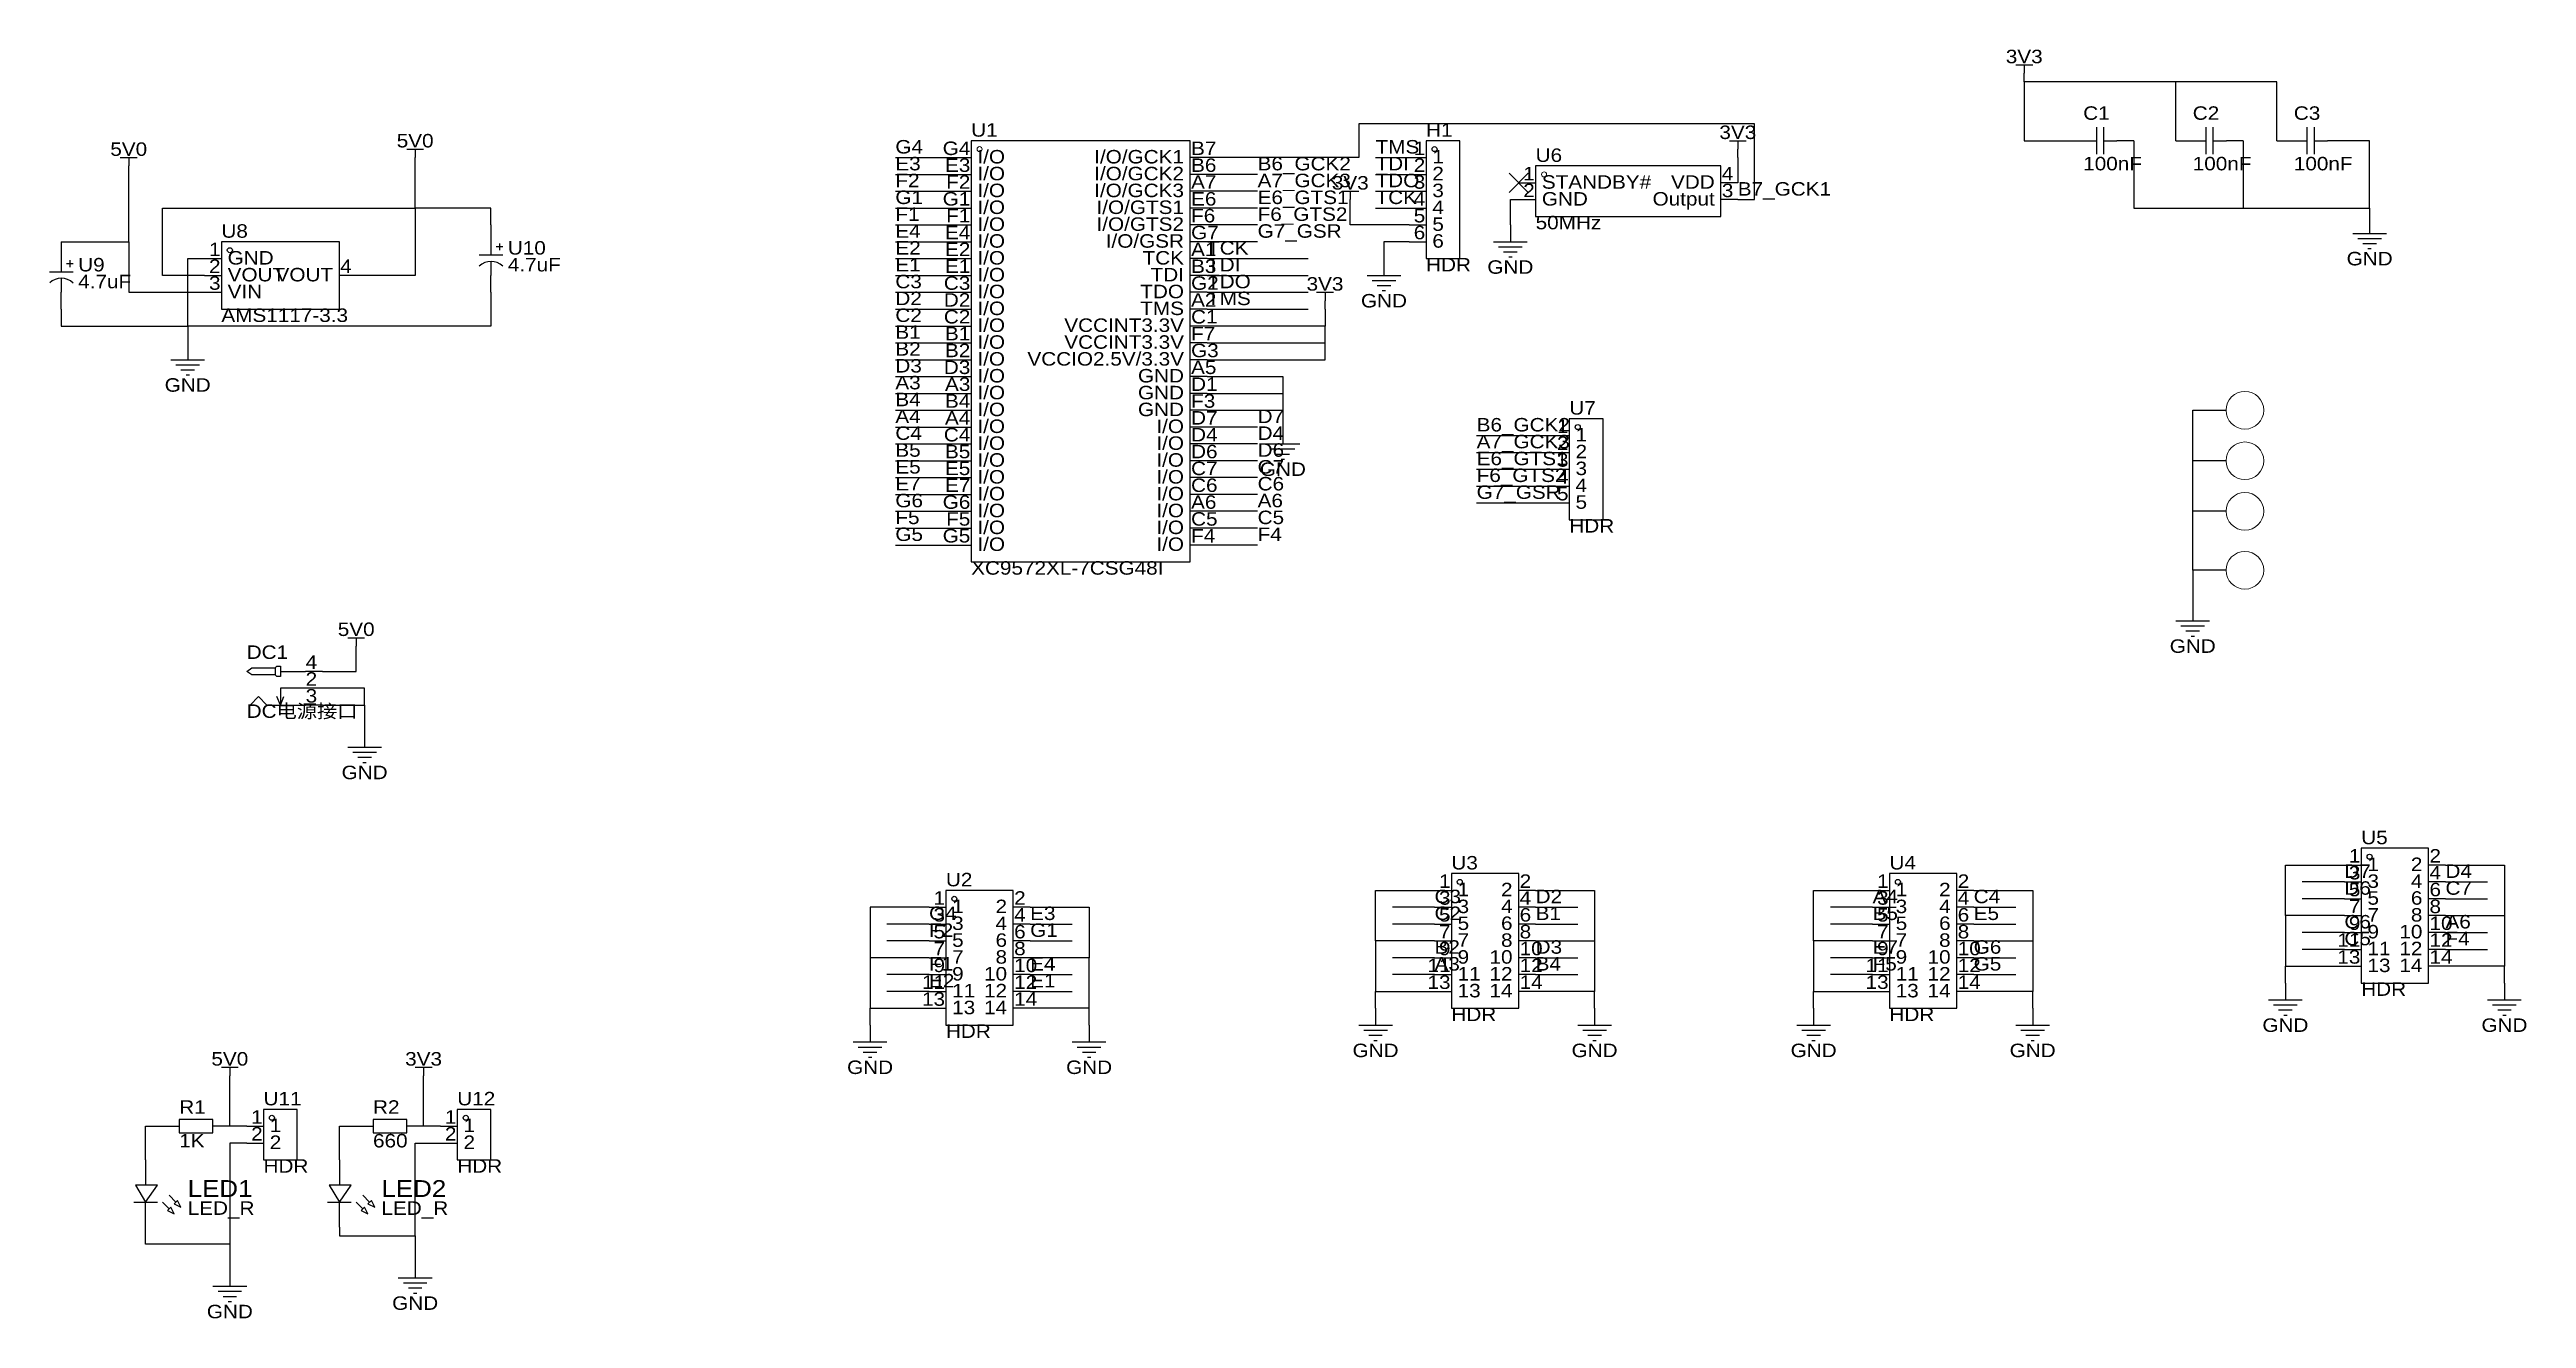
# Model space of a CAD drawing. Header units: millimetres. Extents: x 41 to 415, y 31 to 222.
import ezdxf
from ezdxf.enums import TextEntityAlignment as Align

# ---------------------------------------------------------------- set-up
doc = ezdxf.new("R2010")
doc.units = ezdxf.units.MM
doc.header["$MEASUREMENT"] = 0
doc.styles.get("Standard").update_dxf_attribs({"font": 'arial.ttf'})

msp = doc.modelspace()

# ---------------------------------------------------------------- linework, layer by layer
at = {"color": 1, "true_color": 0xa00000}
for points in [[(337.82, 219.71), (340.36, 219.71)], [(339.09, 219.71), (339.09, 218.44)], [(350.01, 206.25), (350.01, 210.31)], [(351.03, 210.31), (351.03, 206.25)], [(366.52, 206.25), (366.52, 210.31)], [(367.54, 210.31), (367.54, 206.25)], [(381.76, 206.25), (381.76, 210.31)], [(382.78, 210.31), (382.78, 206.25)], [(52.07, 205.74), (54.61, 205.74)], [(53.34, 205.74), (53.34, 204.47)], [(95.25, 207.01), (97.79, 207.01)], [(96.52, 207.01), (96.52, 205.74)], [(294.64, 208.28), (297.18, 208.28)], [(295.91, 208.28), (295.91, 207.01)], [(347.98, 208.28), (350.01, 208.28)], [(351.03, 208.28), (353.06, 208.28)], [(364.49, 208.28), (366.52, 208.28)], [(367.54, 208.28), (369.57, 208.28)], [(379.73, 208.28), (381.76, 208.28)], [(382.78, 208.28), (384.81, 208.28)], [(236.22, 200.66), (238.76, 200.66)], [(237.49, 200.66), (237.49, 199.39)], [(388.62, 194.31), (393.7, 194.31)], [(43.18, 190.5), (43.18, 188.47)], [(109.73, 191.01), (106.17, 191.01)], [(107.95, 193.04), (107.95, 191.01)], [(109.73, 192.28), (108.71, 192.28)], [(109.22, 192.79), (109.22, 191.77)], [(259.08, 193.04), (264.16, 193.04)], [(259.84, 192.28), (263.4, 192.28)], [(260.6, 191.52), (262.64, 191.52)], [(261.37, 190.75), (261.87, 190.75)], [(389.38, 193.55), (392.94, 193.55)], [(390.14, 192.79), (392.18, 192.79)], [(390.91, 192.02), (391.41, 192.02)], [(44.96, 188.47), (41.4, 188.47)], [(43.18, 187.45), (43.18, 185.42)], [(44.96, 189.74), (43.94, 189.74)], [(44.45, 190.25), (44.45, 189.23)], [(107.95, 189.99), (107.95, 187.96)], [(240.03, 187.96), (245.11, 187.96)], [(240.79, 187.2), (244.35, 187.2)], [(232.41, 185.42), (234.95, 185.42)], [(233.68, 185.42), (233.68, 184.15)], [(241.55, 186.44), (243.59, 186.44)], [(242.32, 185.67), (242.82, 185.67)], [(59.69, 175.26), (64.77, 175.26)], [(60.45, 174.5), (64.01, 174.5)], [(61.21, 173.74), (63.25, 173.74)], [(61.98, 172.97), (62.48, 172.97)], [(224.79, 162.56), (229.87, 162.56)], [(225.55, 161.8), (229.11, 161.8)], [(226.31, 161.04), (228.35, 161.04)], [(227.08, 160.27), (227.58, 160.27)], [(361.95, 135.89), (367.03, 135.89)], [(362.71, 135.13), (366.27, 135.13)], [(86.36, 133.35), (88.9, 133.35)], [(87.63, 133.35), (87.63, 132.08)], [(363.47, 134.37), (365.51, 134.37)], [(364.24, 133.6), (364.74, 133.6)], [(75.44, 128.78), (75.69, 129.03), (76.2, 129.03), (76.2, 127.51), (75.69, 127.51), (75.44, 127.76)], [(76.2, 128.27), (80.01, 128.27)], [(74.17, 123.19), (72.9, 124.46), (71.63, 123.19)], [(80.01, 125.73), (76.2, 125.73), (76.2, 123.19), (75.69, 124.46)], [(76.2, 123.19), (76.71, 124.46)], [(74.17, 123.19), (80.01, 123.19)], [(86.36, 116.84), (91.44, 116.84)], [(87.12, 116.08), (90.68, 116.08)], [(87.88, 115.32), (89.92, 115.32)], [(88.65, 114.55), (89.15, 114.55)], [(375.92, 78.74), (381, 78.74)], [(408.94, 78.74), (414.02, 78.74)], [(238.76, 74.93), (243.84, 74.93)], [(271.78, 74.93), (276.86, 74.93)], [(304.8, 74.93), (309.88, 74.93)], [(337.82, 74.93), (342.9, 74.93)], [(376.68, 77.98), (380.24, 77.98)], [(377.44, 77.22), (379.48, 77.22)], [(378.21, 76.45), (378.71, 76.45)], [(409.7, 77.98), (413.26, 77.98)], [(410.46, 77.22), (412.5, 77.22)], [(411.23, 76.45), (411.73, 76.45)], [(162.56, 72.39), (167.64, 72.39)], [(163.32, 71.63), (166.88, 71.63)], [(195.58, 72.39), (200.66, 72.39)], [(196.34, 71.63), (199.9, 71.63)], [(239.52, 74.17), (243.08, 74.17)], [(240.28, 73.41), (242.32, 73.41)], [(241.05, 72.64), (241.55, 72.64)], [(272.54, 74.17), (276.1, 74.17)], [(273.3, 73.41), (275.34, 73.41)], [(274.07, 72.64), (274.57, 72.64)], [(305.56, 74.17), (309.12, 74.17)], [(306.32, 73.41), (308.36, 73.41)], [(307.09, 72.64), (307.59, 72.64)], [(338.58, 74.17), (342.14, 74.17)], [(339.34, 73.41), (341.38, 73.41)], [(340.11, 72.64), (340.61, 72.64)], [(67.31, 68.58), (69.85, 68.58)], [(68.58, 68.58), (68.58, 67.31)], [(96.52, 68.58), (99.06, 68.58)], [(97.79, 68.58), (97.79, 67.31)], [(164.08, 70.87), (166.12, 70.87)], [(164.85, 70.1), (165.35, 70.1)], [(197.1, 70.87), (199.14, 70.87)], [(197.87, 70.1), (198.37, 70.1)], [(59.44, 49.28), (60.45, 48.26)], [(88.65, 49.28), (89.66, 48.26)], [(54.1, 48.26), (57.66, 48.26)], [(58.42, 48.26), (59.44, 47.24)], [(83.31, 48.26), (86.87, 48.26)], [(87.63, 48.26), (88.65, 47.24)], [(66.04, 35.56), (71.12, 35.56)], [(66.8, 34.8), (70.36, 34.8)], [(67.56, 34.04), (69.6, 34.04)], [(93.98, 36.83), (99.06, 36.83)], [(94.74, 36.07), (98.3, 36.07)], [(95.5, 35.31), (97.54, 35.31)], [(96.27, 34.54), (96.77, 34.54)], [(68.33, 33.27), (68.83, 33.27)]]:
    msp.add_lwpolyline(points, dxfattribs=at)
at = {"color": 1, "true_color": 0x880000}
for points in [[(339.09, 217.17), (339.09, 218.44)], [(96.52, 204.47), (96.52, 205.74)], [(177.8, 205.74), (180.34, 205.74)], [(215.9, 205.74), (213.36, 205.74)], [(246.38, 205.74), (248.92, 205.74)], [(295.91, 205.74), (295.91, 207.01)], [(345.44, 208.28), (347.98, 208.28)], [(355.6, 208.28), (353.06, 208.28)], [(361.95, 208.28), (364.49, 208.28)], [(372.11, 208.28), (369.57, 208.28)], [(377.19, 208.28), (379.73, 208.28)], [(387.35, 208.28), (384.81, 208.28)], [(53.34, 203.2), (53.34, 204.47)], [(177.8, 203.2), (180.34, 203.2)], [(215.9, 203.2), (213.36, 203.2)], [(246.38, 203.2), (248.92, 203.2)], [(262.89, 201.93), (265.43, 201.93)], [(295.91, 201.93), (293.37, 201.93)], [(177.8, 200.66), (180.34, 200.66)], [(177.8, 198.12), (180.34, 198.12)], [(215.9, 200.66), (213.36, 200.66)], [(215.9, 198.12), (213.36, 198.12)], [(237.49, 198.12), (237.49, 199.39)], [(246.38, 200.66), (248.92, 200.66)], [(246.38, 198.12), (248.92, 198.12)], [(262.89, 199.39), (265.43, 199.39)], [(295.91, 199.39), (293.37, 199.39)], [(107.95, 195.58), (107.95, 193.04)], [(177.8, 195.58), (180.34, 195.58)], [(215.9, 195.58), (213.36, 195.58)], [(246.38, 195.58), (248.92, 195.58)], [(261.62, 195.58), (261.62, 193.04)], [(391.16, 196.85), (391.16, 194.31)], [(43.18, 193.04), (43.18, 190.5)], [(64.77, 190.5), (67.31, 190.5)], [(177.8, 193.04), (180.34, 193.04)], [(177.8, 190.5), (180.34, 190.5)], [(215.9, 193.04), (213.36, 193.04)], [(215.9, 190.5), (213.36, 190.5)], [(242.57, 190.5), (242.57, 187.96)], [(246.38, 193.04), (248.92, 193.04)], [(64.77, 187.96), (67.31, 187.96)], [(87.63, 187.96), (85.09, 187.96)], [(107.95, 185.42), (107.95, 187.96)], [(177.8, 187.96), (180.34, 187.96)], [(215.9, 187.96), (213.36, 187.96)], [(43.18, 182.88), (43.18, 185.42)], [(64.77, 185.42), (67.31, 185.42)], [(177.8, 185.42), (180.34, 185.42)], [(215.9, 185.42), (213.36, 185.42)], [(233.68, 182.88), (233.68, 184.15)], [(177.8, 182.88), (180.34, 182.88)], [(177.8, 180.34), (180.34, 180.34)], [(215.9, 182.88), (213.36, 182.88)], [(215.9, 180.34), (213.36, 180.34)], [(62.23, 177.8), (62.23, 175.26)], [(177.8, 177.8), (180.34, 177.8)], [(215.9, 177.8), (213.36, 177.8)], [(177.8, 175.26), (180.34, 175.26)], [(177.8, 172.72), (180.34, 172.72)], [(215.9, 175.26), (213.36, 175.26)], [(215.9, 172.72), (213.36, 172.72)], [(177.8, 170.18), (180.34, 170.18)], [(215.9, 170.18), (213.36, 170.18)], [(177.8, 167.64), (180.34, 167.64)], [(177.8, 165.1), (180.34, 165.1)], [(215.9, 167.64), (213.36, 167.64)], [(215.9, 165.1), (213.36, 165.1)], [(227.33, 165.1), (227.33, 162.56)], [(177.8, 162.56), (180.34, 162.56)], [(215.9, 162.56), (213.36, 162.56)], [(267.97, 163.83), (270.51, 163.83)], [(267.97, 161.29), (270.51, 161.29)], [(177.8, 160.02), (180.34, 160.02)], [(177.8, 157.48), (180.34, 157.48)], [(215.9, 160.02), (213.36, 160.02)], [(215.9, 157.48), (213.36, 157.48)], [(267.97, 158.75), (270.51, 158.75)], [(177.8, 154.94), (180.34, 154.94)], [(215.9, 154.94), (213.36, 154.94)], [(267.97, 156.21), (270.51, 156.21)], [(267.97, 153.67), (270.51, 153.67)], [(177.8, 152.4), (180.34, 152.4)], [(177.8, 149.86), (180.34, 149.86)], [(215.9, 152.4), (213.36, 152.4)], [(215.9, 149.86), (213.36, 149.86)], [(177.8, 147.32), (180.34, 147.32)], [(215.9, 147.32), (213.36, 147.32)], [(364.49, 138.43), (364.49, 135.89)], [(87.63, 130.81), (87.63, 132.08)], [(82.55, 128.27), (80.01, 128.27)], [(82.55, 125.73), (80.01, 125.73)], [(82.55, 123.19), (80.01, 123.19)], [(88.9, 119.38), (88.9, 116.84)], [(387.35, 99.06), (389.89, 99.06)], [(402.59, 99.06), (400.05, 99.06)], [(250.19, 95.25), (252.73, 95.25)], [(265.43, 95.25), (262.89, 95.25)], [(316.23, 95.25), (318.77, 95.25)], [(331.47, 95.25), (328.93, 95.25)], [(387.35, 96.52), (389.89, 96.52)], [(387.35, 93.98), (389.89, 93.98)], [(402.59, 96.52), (400.05, 96.52)], [(402.59, 93.98), (400.05, 93.98)], [(173.99, 92.71), (176.53, 92.71)], [(173.99, 90.17), (176.53, 90.17)], [(189.23, 92.71), (186.69, 92.71)], [(189.23, 90.17), (186.69, 90.17)], [(250.19, 92.71), (252.73, 92.71)], [(250.19, 90.17), (252.73, 90.17)], [(265.43, 92.71), (262.89, 92.71)], [(265.43, 90.17), (262.89, 90.17)], [(316.23, 92.71), (318.77, 92.71)], [(316.23, 90.17), (318.77, 90.17)], [(331.47, 92.71), (328.93, 92.71)], [(331.47, 90.17), (328.93, 90.17)], [(387.35, 91.44), (389.89, 91.44)], [(402.59, 91.44), (400.05, 91.44)], [(173.99, 87.63), (176.53, 87.63)], [(189.23, 87.63), (186.69, 87.63)], [(250.19, 87.63), (252.73, 87.63)], [(265.43, 87.63), (262.89, 87.63)], [(316.23, 87.63), (318.77, 87.63)], [(331.47, 87.63), (328.93, 87.63)], [(387.35, 88.9), (389.89, 88.9)], [(387.35, 86.36), (389.89, 86.36)], [(402.59, 88.9), (400.05, 88.9)], [(402.59, 86.36), (400.05, 86.36)], [(173.99, 85.09), (176.53, 85.09)], [(173.99, 82.55), (176.53, 82.55)], [(189.23, 85.09), (186.69, 85.09)], [(189.23, 82.55), (186.69, 82.55)], [(250.19, 85.09), (252.73, 85.09)], [(250.19, 82.55), (252.73, 82.55)], [(265.43, 85.09), (262.89, 85.09)], [(265.43, 82.55), (262.89, 82.55)], [(316.23, 85.09), (318.77, 85.09)], [(316.23, 82.55), (318.77, 82.55)], [(331.47, 85.09), (328.93, 85.09)], [(331.47, 82.55), (328.93, 82.55)], [(387.35, 83.82), (389.89, 83.82)], [(402.59, 83.82), (400.05, 83.82)], [(173.99, 80.01), (176.53, 80.01)], [(189.23, 80.01), (186.69, 80.01)], [(250.19, 80.01), (252.73, 80.01)], [(265.43, 80.01), (262.89, 80.01)], [(316.23, 80.01), (318.77, 80.01)], [(331.47, 80.01), (328.93, 80.01)], [(378.46, 81.28), (378.46, 78.74)], [(411.48, 81.28), (411.48, 78.74)], [(165.1, 74.93), (165.1, 72.39)], [(173.99, 77.47), (176.53, 77.47)], [(189.23, 77.47), (186.69, 77.47)], [(198.12, 74.93), (198.12, 72.39)], [(241.3, 77.47), (241.3, 74.93)], [(274.32, 77.47), (274.32, 74.93)], [(307.34, 77.47), (307.34, 74.93)], [(340.36, 77.47), (340.36, 74.93)], [(68.58, 66.04), (68.58, 67.31)], [(97.79, 66.04), (97.79, 67.31)], [(58.42, 59.69), (60.96, 59.69)], [(68.58, 59.69), (66.04, 59.69)], [(71.12, 59.69), (73.66, 59.69)], [(71.12, 57.15), (73.66, 57.15)], [(87.63, 59.69), (90.17, 59.69)], [(97.79, 59.69), (95.25, 59.69)], [(100.33, 59.69), (102.87, 59.69)], [(100.33, 57.15), (102.87, 57.15)], [(55.88, 54.61), (55.88, 50.8)], [(85.09, 54.61), (85.09, 50.8)], [(55.88, 44.45), (55.88, 48.26)], [(85.09, 44.45), (85.09, 48.26)], [(68.58, 38.1), (68.58, 35.56)], [(96.52, 39.37), (96.52, 36.83)]]:
    msp.add_lwpolyline(points, dxfattribs=at)
at = {"color": 1, "true_color": 0x008800}
for points in [[(361.95, 208.28), (361.95, 217.17), (339.09, 217.17), (339.09, 208.28), (345.44, 208.28)], [(377.19, 208.28), (377.19, 217.17), (361.95, 217.17)], [(295.91, 199.39), (298.45, 199.39), (298.45, 210.82), (238.76, 210.82), (238.76, 205.74), (215.9, 205.74)], [(168.91, 205.74), (177.8, 205.74)], [(241.3, 205.74), (246.38, 205.74)], [(295.91, 205.74), (295.91, 201.93)], [(355.6, 208.28), (355.6, 198.12), (372.11, 198.12)], [(372.11, 208.28), (372.11, 198.12), (391.16, 198.12), (391.16, 208.28), (387.35, 208.28)], [(53.34, 193.04), (53.34, 203.2)], [(107.95, 195.58), (107.95, 198.12), (96.52, 198.12), (96.52, 204.47)], [(168.91, 203.2), (177.8, 203.2)], [(223.52, 203.2), (215.9, 203.2)], [(241.3, 203.2), (246.38, 203.2)], [(64.77, 187.96), (58.42, 187.96), (58.42, 198.12), (96.52, 198.12), (96.52, 187.96), (87.63, 187.96)], [(168.91, 200.66), (177.8, 200.66)], [(168.91, 198.12), (177.8, 198.12)], [(223.52, 200.66), (215.9, 200.66)], [(223.52, 198.12), (215.9, 198.12)], [(246.38, 195.58), (237.49, 195.58), (237.49, 198.12)], [(241.3, 200.66), (246.38, 200.66)], [(241.3, 198.12), (246.38, 198.12)], [(261.62, 195.58), (261.62, 199.39), (262.89, 199.39)], [(391.16, 198.12), (391.16, 196.85)], [(168.91, 195.58), (177.8, 195.58)], [(223.52, 195.58), (215.9, 195.58)], [(43.18, 193.04), (53.34, 193.04), (53.34, 185.42), (64.77, 185.42)], [(107.95, 185.42), (107.95, 180.34), (62.23, 180.34), (62.23, 190.5), (64.77, 190.5)], [(168.91, 193.04), (177.8, 193.04)], [(168.91, 190.5), (177.8, 190.5)], [(223.52, 193.04), (215.9, 193.04)], [(215.9, 190.5), (231.14, 190.5)], [(246.38, 193.04), (242.57, 193.04), (242.57, 190.5)], [(168.91, 187.96), (177.8, 187.96)], [(215.9, 187.96), (231.14, 187.96)], [(168.91, 185.42), (177.8, 185.42)], [(215.9, 185.42), (231.14, 185.42)], [(43.18, 182.88), (43.18, 180.34), (62.23, 180.34), (62.23, 177.8)], [(168.91, 182.88), (177.8, 182.88)], [(168.91, 180.34), (177.8, 180.34)], [(233.68, 182.88), (233.68, 180.34), (215.9, 180.34)], [(215.9, 182.88), (231.14, 182.88)], [(215.9, 177.8), (233.68, 177.8), (233.68, 180.34)], [(168.91, 177.8), (177.8, 177.8)], [(215.9, 175.26), (233.68, 175.26), (233.68, 177.8)], [(168.91, 175.26), (177.8, 175.26)], [(168.91, 172.72), (177.8, 172.72)], [(215.9, 172.72), (227.33, 172.72), (227.33, 170.18)], [(168.91, 170.18), (177.8, 170.18)], [(215.9, 170.18), (227.33, 170.18), (227.33, 167.64)], [(168.91, 167.64), (177.8, 167.64)], [(168.91, 165.1), (177.8, 165.1)], [(215.9, 167.64), (227.33, 167.64), (227.33, 165.1)], [(223.52, 165.1), (215.9, 165.1)], [(369.57, 160.02), (364.49, 160.02), (364.49, 167.64), (369.57, 167.64)], [(168.91, 162.56), (177.8, 162.56)], [(223.52, 162.56), (215.9, 162.56)], [(256.54, 163.83), (267.97, 163.83)], [(256.54, 161.29), (267.97, 161.29)], [(168.91, 160.02), (177.8, 160.02)], [(168.91, 157.48), (177.8, 157.48)], [(223.52, 160.02), (215.9, 160.02)], [(223.52, 157.48), (215.9, 157.48)], [(256.54, 158.75), (267.97, 158.75)], [(369.57, 152.4), (364.49, 152.4), (364.49, 160.02)], [(168.91, 154.94), (177.8, 154.94)], [(223.52, 154.94), (215.9, 154.94)], [(256.54, 156.21), (267.97, 156.21)], [(256.54, 153.67), (267.97, 153.67)], [(168.91, 152.4), (177.8, 152.4)], [(168.91, 149.86), (177.8, 149.86)], [(223.52, 152.4), (215.9, 152.4)], [(223.52, 149.86), (215.9, 149.86)], [(369.57, 143.51), (364.49, 143.51), (364.49, 152.4)], [(168.91, 147.32), (177.8, 147.32)], [(223.52, 147.32), (215.9, 147.32)], [(364.49, 143.51), (364.49, 138.43)], [(82.55, 128.27), (87.63, 128.27), (87.63, 130.81)], [(88.9, 123.19), (88.9, 125.73), (82.55, 125.73)], [(82.55, 123.19), (88.9, 123.19), (88.9, 119.38)], [(387.35, 91.44), (378.46, 91.44), (378.46, 99.06), (387.35, 99.06)], [(402.59, 99.06), (411.48, 99.06), (411.48, 91.44), (411.48, 83.82), (402.59, 83.82)], [(250.19, 87.63), (241.3, 87.63), (241.3, 95.25), (250.19, 95.25)], [(265.43, 95.25), (274.32, 95.25), (274.32, 87.63), (274.32, 80.01), (265.43, 80.01)], [(316.23, 87.63), (307.34, 87.63), (307.34, 95.25), (316.23, 95.25)], [(331.47, 95.25), (340.36, 95.25), (340.36, 87.63), (340.36, 80.01), (331.47, 80.01)], [(387.35, 96.52), (381, 96.52)], [(387.35, 93.98), (381, 93.98)], [(402.59, 96.52), (408.94, 96.52)], [(402.59, 93.98), (408.94, 93.98)], [(173.99, 92.71), (165.1, 92.71), (165.1, 85.09)], [(173.99, 90.17), (167.64, 90.17)], [(189.23, 92.71), (198.12, 92.71), (198.12, 85.09)], [(189.23, 90.17), (195.58, 90.17)], [(250.19, 92.71), (243.84, 92.71)], [(250.19, 90.17), (243.84, 90.17)], [(265.43, 92.71), (271.78, 92.71)], [(265.43, 90.17), (271.78, 90.17)], [(316.23, 92.71), (309.88, 92.71)], [(316.23, 90.17), (309.88, 90.17)], [(331.47, 92.71), (337.82, 92.71)], [(331.47, 90.17), (337.82, 90.17)], [(378.46, 91.44), (378.46, 83.82), (387.35, 83.82)], [(402.59, 91.44), (411.48, 91.44)], [(173.99, 87.63), (167.64, 87.63)], [(189.23, 87.63), (195.58, 87.63)], [(241.3, 87.63), (241.3, 80.01), (250.19, 80.01)], [(265.43, 87.63), (274.32, 87.63)], [(307.34, 87.63), (307.34, 80.01), (316.23, 80.01)], [(331.47, 87.63), (340.36, 87.63)], [(387.35, 88.9), (381, 88.9)], [(387.35, 86.36), (381, 86.36)], [(402.59, 88.9), (408.94, 88.9)], [(402.59, 86.36), (408.94, 86.36)], [(173.99, 85.09), (165.1, 85.09), (165.1, 77.47)], [(173.99, 82.55), (167.64, 82.55)], [(198.12, 74.93), (198.12, 77.47), (198.12, 85.09), (189.23, 85.09)], [(189.23, 82.55), (195.58, 82.55)], [(250.19, 85.09), (243.84, 85.09)], [(250.19, 82.55), (243.84, 82.55)], [(265.43, 85.09), (271.78, 85.09)], [(265.43, 82.55), (271.78, 82.55)], [(316.23, 85.09), (309.88, 85.09)], [(316.23, 82.55), (309.88, 82.55)], [(331.47, 85.09), (337.82, 85.09)], [(331.47, 82.55), (337.82, 82.55)], [(378.46, 81.28), (378.46, 83.82)], [(411.48, 81.28), (411.48, 83.82)], [(173.99, 80.01), (167.64, 80.01)], [(189.23, 80.01), (195.58, 80.01)], [(241.3, 77.47), (241.3, 80.01)], [(274.32, 77.47), (274.32, 80.01)], [(307.34, 77.47), (307.34, 80.01)], [(340.36, 77.47), (340.36, 80.01)], [(165.1, 74.93), (165.1, 77.47), (173.99, 77.47)], [(198.12, 77.47), (189.23, 77.47)], [(71.12, 59.69), (68.58, 59.69), (68.58, 66.04)], [(100.33, 59.69), (97.79, 59.69), (97.79, 66.04)], [(55.88, 54.61), (55.88, 59.69), (58.42, 59.69)], [(71.12, 57.15), (68.58, 57.15), (68.58, 41.91), (55.88, 41.91), (55.88, 44.45)], [(85.09, 54.61), (85.09, 59.69), (87.63, 59.69)], [(85.09, 44.45), (85.09, 43.18), (96.52, 43.18), (96.52, 57.15), (100.33, 57.15)], [(68.58, 41.91), (68.58, 38.1)], [(96.52, 43.18), (96.52, 39.37)]]:
    msp.add_lwpolyline(points, dxfattribs=at)
at = {"color": 1, "true_color": 0xa00000}
for points in [[(180.34, 208.28), (180.34, 144.78), (213.36, 144.78), (213.36, 208.28)], [(248.92, 208.28), (248.92, 190.5), (254, 190.5), (254, 208.28)], [(265.43, 204.47), (265.43, 196.85), (293.37, 196.85), (293.37, 204.47)], [(67.31, 193.04), (67.31, 182.88), (85.09, 182.88), (85.09, 193.04)], [(270.51, 166.37), (270.51, 151.13), (275.59, 151.13), (275.59, 166.37)], [(75.44, 128.78), (75.44, 127.76), (71.88, 127.76), (71.12, 128.27), (71.88, 128.78)], [(389.89, 101.6), (389.89, 81.28), (400.05, 81.28), (400.05, 101.6)], [(252.73, 97.79), (252.73, 77.47), (262.89, 77.47), (262.89, 97.79)], [(318.77, 97.79), (318.77, 77.47), (328.93, 77.47), (328.93, 97.79)], [(176.53, 95.25), (176.53, 74.93), (186.69, 74.93), (186.69, 95.25)], [(60.96, 60.71), (60.96, 58.67), (66.04, 58.67), (66.04, 60.71)], [(73.66, 62.23), (73.66, 54.61), (78.74, 54.61), (78.74, 62.23)], [(90.17, 60.71), (90.17, 58.67), (95.25, 58.67), (95.25, 60.71)], [(102.87, 62.23), (102.87, 54.61), (107.95, 54.61), (107.95, 62.23)], [(54.36, 50.8), (55.88, 48.26), (57.66, 50.8)], [(83.57, 50.8), (85.09, 48.26), (86.87, 50.8)], [(60.2, 46.48), (59.69, 47.5), (59.18, 46.99)], [(61.21, 47.5), (60.71, 48.51), (60.2, 48.01)], [(89.41, 46.48), (88.9, 47.5), (88.39, 46.99)], [(90.42, 47.5), (89.92, 48.51), (89.41, 48.01)]]:
    msp.add_lwpolyline(points, close=True, dxfattribs=at)
at = {"color": 1, "true_color": 0x33cc33}
for points in [[(264.33, 203.37), (261.45, 200.49)], [(261.45, 203.37), (264.33, 200.49)]]:
    msp.add_lwpolyline(points, dxfattribs=at)
at = {"color": 1, "lineweight": 0, "true_color": 0xa00000}
for centre in [(181.61, 207.01), (266.7, 203.2)]:
    msp.add_circle(centre, 0.381, dxfattribs=at)
at = {"color": 1, "lineweight": 0, "true_color": 0x000000}
for centre in [(372.36, 167.64), (372.36, 160.02), (372.36, 152.4), (372.36, 143.51)]:
    msp.add_circle(centre, 2.84, dxfattribs=at)
at = {"color": 1, "true_color": 0xa00000}
for centre in [(43.18, 185), (107.95, 187.54)]:
    msp.add_arc(centre, 2.54, 45.4819, 133.7778, dxfattribs=at)
at = {"true_color": 0xa00000}
for centre in [(250.19, 207.01), (68.58, 191.77), (271.78, 165.1), (391.16, 100.33), (177.8, 93.98), (254, 96.52), (320.04, 96.52), (74.93, 60.96), (104.14, 60.96)]:
    msp.add_ellipse(centre, major_axis=(0.381, 0), ratio=1, dxfattribs=at)

# ---------------------------------------------------------------- texts
at = {"color": 1, "true_color": 0x000080, "width": 1.1}
for s, p in [('3V3', (339.09, 220.98)), ('3V3', (339.09, 220.98)), ('5V0', (96.52, 208.28)), ('5V0', (96.52, 208.28)), ('3V3', (295.91, 209.55)), ('3V3', (295.91, 209.55)), ('5V0', (53.34, 207.01)), ('5V0', (53.34, 207.01)), ('3V3', (237.49, 201.93)), ('3V3', (237.49, 201.93)), ('GND', (391.16, 190.5)), ('GND', (391.16, 190.5)), ('3V3', (233.68, 186.69)), ('3V3', (233.68, 186.69)), ('GND', (261.62, 189.23)), ('GND', (261.62, 189.23)), ('GND', (242.57, 184.15)), ('GND', (242.57, 184.15)), ('GND', (62.23, 171.45)), ('GND', (62.23, 171.45)), ('GND', (227.33, 158.75)), ('GND', (227.33, 158.75)), ('5V0', (87.63, 134.62)), ('5V0', (87.63, 134.62)), ('GND', (364.49, 132.08)), ('GND', (364.49, 132.08)), ('GND', (88.9, 113.03)), ('GND', (88.9, 113.03)), ('GND', (378.46, 74.93)), ('GND', (378.46, 74.93)), ('GND', (411.48, 74.93)), ('GND', (411.48, 74.93)), ('GND', (241.3, 71.12)), ('GND', (241.3, 71.12)), ('GND', (274.32, 71.12)), ('GND', (274.32, 71.12)), ('GND', (307.34, 71.12)), ('GND', (307.34, 71.12)), ('GND', (340.36, 71.12)), ('GND', (340.36, 71.12)), ('5V0', (68.58, 69.85)), ('5V0', (68.58, 69.85)), ('3V3', (97.79, 69.85)), ('3V3', (97.79, 69.85)), ('GND', (165.1, 68.58)), ('GND', (165.1, 68.58)), ('GND', (198.12, 68.58)), ('GND', (198.12, 68.58)), ('GND', (96.52, 33.02)), ('GND', (96.52, 33.02)), ('GND', (68.58, 31.75)), ('GND', (68.58, 31.75))]:
    msp.add_text(s, height=2.032, dxfattribs=at).set_placement(p, align=Align.MIDDLE_CENTER)
for s, height, p in [('C1', 2.032, (347.98, 210.82)), ('C2', 2.032, (364.49, 210.82)), ('C3', 2.032, (379.73, 210.82)), ('U1', 2.032, (180.34, 208.28)), ('H1', 2.032, (248.92, 208.28)), ('U6', 2.032, (265.43, 204.47)), ('100nF', 2.032, (347.98, 203.2)), ('100nF', 2.032, (364.49, 203.2)), ('100nF', 2.032, (379.73, 203.2)), ('U8', 2.032, (67.31, 193.04)), ('50MHz', 2.032, (265.43, 194.31)), ('U9', 2.032, (45.72, 187.96)), ('4.7uF', 2.032, (110.49, 187.96)), ('U10', 2.032, (110.49, 190.5)), ('HDR', 2.032, (248.92, 187.96)), ('4.7uF', 2.032, (45.72, 185.42)), ('AMS1117-3.3', 2.032, (67.31, 180.34)), ('U7', 2.032, (270.51, 166.37)), ('HDR', 2.032, (270.51, 148.59)), ('XC9572XL-7CSG48I', 2.032, (180.34, 142.24)), ('DC1', 2.032, (71.12, 129.54)), ('DC电源接口', 2.032, (71.12, 120.65)), ('U5', 2.032, (389.89, 101.6)), ('U2', 2.032, (176.53, 95.25)), ('U3', 2.032, (252.73, 97.79)), ('U4', 2.032, (318.77, 97.79)), ('HDR', 2.032, (389.89, 78.74)), ('HDR', 2.032, (176.53, 72.39)), ('HDR', 2.032, (252.73, 74.93)), ('HDR', 2.032, (318.77, 74.93)), ('R1', 2.032, (60.96, 60.96)), ('U11', 2.032, (73.66, 62.23)), ('R2', 2.032, (90.17, 60.96)), ('U12', 2.032, (102.87, 62.23)), ('1K', 2.032, (60.96, 55.88)), ('660', 2.032, (90.17, 55.88)), ('HDR', 2.032, (73.66, 52.07)), ('HDR', 2.032, (102.87, 52.07)), ('LED1', 2.54, (62.23, 48.26)), ('LED2', 2.54, (91.44, 48.26)), ('LED_R', 2.032, (62.23, 45.72)), ('LED_R', 2.032, (91.44, 45.72))]:
    msp.add_text(s, height=height, dxfattribs=at).set_placement(p, align=Align.BOTTOM_LEFT)
at = {"color": 1, "true_color": 0x0000ff, "width": 1.1}
for s, p in [('G4', (168.91, 205.74)), ('E3', (168.91, 203.2)), ('B6_GCK2', (223.52, 203.2)), ('TMS', (241.3, 205.74)), ('TDI', (241.3, 203.2)), ('F2', (168.91, 200.66)), ('A7_GCK3', (223.52, 200.66)), ('TDO', (241.3, 200.66)), ('B7_GCK1', (295.91, 199.39)), ('G1', (168.91, 198.12)), ('F1', (168.91, 195.58)), ('E6_GTS1', (223.52, 198.12)), ('F6_GTS2', (223.52, 195.58)), ('TCK', (241.3, 198.12)), ('E4', (168.91, 193.04)), ('G7_GSR', (223.52, 193.04)), ('E2', (168.91, 190.5)), ('E1', (168.91, 187.96)), ('TCK', (215.9, 190.5)), ('TDI', (215.9, 187.96)), ('C3', (168.91, 185.42)), ('TDO', (215.9, 185.42)), ('C2', (168.91, 180.34)), ('D2', (168.91, 182.88)), ('TMS', (215.9, 182.88)), ('B1', (168.91, 177.8)), ('B2', (168.91, 175.26)), ('A3', (168.91, 170.18)), ('D3', (168.91, 172.72)), ('B4', (168.91, 167.64)), ('A4', (168.91, 165.1)), ('C4', (168.91, 162.56)), ('D7', (223.52, 165.1)), ('D4', (223.52, 162.56)), ('B6_GCK2', (256.54, 163.83)), ('B5', (168.91, 160.02)), ('D6', (223.52, 160.02)), ('A7_GCK3', (256.54, 161.29)), ('E6_GTS1', (256.54, 158.75)), ('E5', (168.91, 157.48)), ('E7', (168.91, 154.94)), ('C7', (223.52, 157.48)), ('C6', (223.52, 154.94)), ('F6_GTS2', (256.54, 156.21)), ('G6', (168.91, 152.4)), ('A6', (223.52, 152.4)), ('G7_GSR', (256.54, 153.67)), ('G5', (168.91, 147.32)), ('F5', (168.91, 149.86)), ('C5', (223.52, 149.86)), ('F4', (223.52, 147.32)), ('D7', (387.35, 96.52)), ('D4', (402.59, 96.52)), ('C3', (250.19, 92.71)), ('D2', (265.43, 92.71)), ('A4', (316.23, 92.71)), ('C4', (331.47, 92.71)), ('D6', (387.35, 93.98)), ('C7', (402.59, 93.98)), ('G4', (173.99, 90.17)), ('F2', (173.99, 87.63)), ('G1', (189.23, 87.63)), ('E3', (189.23, 90.17)), ('C2', (250.19, 90.17)), ('B1', (265.43, 90.17)), ('B5', (316.23, 90.17)), ('E5', (331.47, 90.17)), ('C6', (387.35, 88.9)), ('A6', (402.59, 88.9)), ('B2', (250.19, 85.09)), ('D3', (265.43, 85.09)), ('E7', (316.23, 85.09)), ('G6', (331.47, 85.09)), ('C5', (387.35, 86.36)), ('F4', (402.59, 86.36)), ('F1', (173.99, 82.55)), ('E2', (173.99, 80.01)), ('E4', (189.23, 82.55)), ('E1', (189.23, 80.01)), ('A3', (250.19, 82.55)), ('B4', (265.43, 82.55)), ('F5', (316.23, 82.55)), ('G5', (331.47, 82.55))]:
    msp.add_text(s, height=2.032, dxfattribs=at).set_placement(p, align=Align.BOTTOM_LEFT)
at = {"color": 1, "true_color": 0x000000, "width": 1.1}
for s, height, p in [('G4', 2.032, (180.21, 205.51)), ('E3', 2.032, (180.21, 202.97)), ('I/O/GCK1', 2.032, (212.42, 204.24)), ('2', 2.03, (248.79, 202.97)), ('1', 2.03, (248.79, 205.51)), ('F2', 2.032, (180.21, 200.43)), ('I/O/GCK2', 2.032, (212.42, 201.7)), ('I/O/GCK3', 2.032, (212.42, 199.16)), ('3', 2.03, (248.79, 200.43)), ('2', 2.03, (265.3, 199.16)), ('1', 2.03, (265.3, 201.7)), ('VDD', 2.032, (292.43, 200.43)), ('G1', 2.032, (180.21, 197.89)), ('F1', 2.032, (180.21, 195.35)), ('I/O/GTS1', 2.032, (212.42, 196.62)), ('4', 2.03, (248.79, 197.89)), ('5', 2.03, (248.79, 195.35)), ('Output', 2.032, (292.43, 197.89)), ('E4', 2.032, (180.21, 192.81)), ('I/O/GTS2', 2.032, (212.42, 194.08)), ('I/O/GSR', 2.032, (212.42, 191.54)), ('6', 2.03, (248.79, 192.81)), ('1', 2.03, (67.18, 190.27)), ('E2', 2.032, (180.21, 190.27)), ('TCK', 2.032, (212.42, 189)), ('3', 2.03, (67.18, 185.19)), ('2', 2.03, (67.18, 187.73)), ('VOUT', 2.032, (84.15, 186.46)), ('C3', 2.032, (180.21, 185.19)), ('E1', 2.032, (180.21, 187.73)), ('TDI', 2.032, (212.42, 186.46)), ('D2', 2.032, (180.21, 182.65)), ('TDO', 2.032, (212.42, 183.92)), ('TMS', 2.032, (212.42, 181.38)), ('C2', 2.032, (180.21, 180.11)), ('B1', 2.032, (180.21, 177.57)), ('VCCINT3.3V', 2.032, (212.42, 178.84)), ('B2', 2.032, (180.21, 175.03)), ('VCCIO2.5V/3.3V', 2.032, (212.42, 173.76)), ('VCCINT3.3V', 2.032, (212.42, 176.3)), ('A3', 2.032, (180.21, 169.95)), ('D3', 2.032, (180.21, 172.49)), ('GND', 2.032, (212.42, 171.22)), ('B4', 2.032, (180.21, 167.41)), ('GND', 2.032, (212.42, 168.68)), ('GND', 2.032, (212.42, 166.14)), ('C4', 2.032, (180.21, 162.33)), ('A4', 2.032, (180.21, 164.87)), ('I/O', 2.032, (212.42, 163.6)), ('1', 2.03, (270.38, 163.6)), ('B5', 2.032, (180.21, 159.79)), ('I/O', 2.032, (212.42, 161.06)), ('I/O', 2.032, (212.42, 158.52)), ('3', 2.03, (270.38, 158.52)), ('2', 2.03, (270.38, 161.06)), ('E5', 2.032, (180.21, 157.25)), ('E7', 2.032, (180.21, 154.71)), ('I/O', 2.032, (212.42, 155.98)), ('4', 2.03, (270.38, 155.98)), ('G6', 2.032, (180.21, 152.17)), ('I/O', 2.032, (212.42, 153.44)), ('I/O', 2.032, (212.42, 150.9)), ('5', 2.03, (270.38, 153.44)), ('G5', 2.032, (180.21, 147.09)), ('F5', 2.032, (180.21, 149.63)), ('I/O', 2.032, (212.42, 148.36)), ('I/O', 2.032, (212.42, 145.82)), ('1', 2.03, (389.76, 98.83)), ('1', 2.03, (252.6, 95.02)), ('1', 2.03, (318.64, 95.02)), ('3', 2.03, (389.76, 96.29)), ('4', 2.03, (399.11, 95.02)), ('2', 2.03, (399.11, 97.56)), ('1', 2.03, (176.4, 92.48)), ('2', 2.03, (185.75, 91.21)), ('3', 2.03, (252.6, 92.48)), ('4', 2.03, (261.95, 91.21)), ('2', 2.03, (261.95, 93.75)), ('3', 2.03, (318.64, 92.48)), ('4', 2.03, (327.99, 91.21)), ('2', 2.03, (327.99, 93.75)), ('5', 2.03, (389.76, 93.75)), ('7', 2.03, (389.76, 91.21)), ('6', 2.03, (399.11, 92.48)), ('3', 2.03, (176.4, 89.94)), ('5', 2.03, (176.4, 87.4)), ('4', 2.03, (185.75, 88.67)), ('5', 2.03, (252.6, 89.94)), ('7', 2.03, (252.6, 87.4)), ('6', 2.03, (261.95, 88.67)), ('5', 2.03, (318.64, 89.94)), ('7', 2.03, (318.64, 87.4)), ('6', 2.03, (327.99, 88.67)), ('9', 2.03, (389.76, 88.67)), ('10', 2.032, (399.11, 87.4)), ('8', 2.03, (399.11, 89.94)), ('7', 2.03, (176.4, 84.86)), ('8', 2.03, (185.75, 83.59)), ('6', 2.03, (185.75, 86.13)), ('9', 2.03, (252.6, 84.86)), ('10', 2.032, (261.95, 83.59)), ('8', 2.03, (261.95, 86.13)), ('9', 2.03, (318.64, 84.86)), ('10', 2.032, (327.99, 83.59)), ('8', 2.03, (327.99, 86.13)), ('11', 2.032, (389.76, 86.13)), ('13', 2.032, (389.76, 83.59)), ('12', 2.032, (399.11, 84.86)), ('11', 2.032, (176.4, 79.78)), ('9', 2.03, (176.4, 82.32)), ('10', 2.032, (185.75, 81.05)), ('11', 2.032, (252.6, 82.32)), ('13', 2.032, (252.6, 79.78)), ('12', 2.032, (261.95, 81.05)), ('11', 2.032, (318.64, 82.32)), ('13', 2.032, (318.64, 79.78)), ('12', 2.032, (327.99, 81.05)), ('14', 2.032, (399.11, 82.32)), ('13', 2.032, (176.4, 77.24)), ('12', 2.032, (185.75, 78.51)), ('14', 2.032, (185.75, 75.97)), ('14', 2.032, (261.95, 78.51)), ('14', 2.032, (327.99, 78.51)), ('1', 2.03, (73.53, 59.46)), ('1', 2.03, (102.74, 59.46)), ('2', 2.03, (73.53, 56.92)), ('2', 2.03, (102.74, 56.92))]:
    msp.add_text(s, height=height, dxfattribs=at).set_placement(p, align=Align.BOTTOM_RIGHT)
for s, height, p in [('I/O', 2.032, (181.28, 204.24)), ('B7', 2.032, (213.49, 205.51)), ('B6', 2.032, (213.49, 202.97)), ('1', 2.03, (249.86, 204.24)), ('I/O', 2.032, (181.28, 201.7)), ('I/O', 2.032, (181.28, 199.16)), ('A7', 2.032, (213.49, 200.43)), ('3', 2.03, (249.86, 199.16)), ('2', 2.03, (249.86, 201.7)), ('STANDBY#', 2.032, (266.37, 200.43)), ('4', 2.03, (293.5, 201.7)), ('3', 2.03, (293.5, 199.16)), ('I/O', 2.032, (181.28, 196.62)), ('E6', 2.032, (213.49, 197.89)), ('F6', 2.032, (213.49, 195.35)), ('4', 2.03, (249.86, 196.62)), ('GND', 2.032, (266.37, 197.89)), ('I/O', 2.032, (181.28, 194.08)), ('I/O', 2.032, (181.28, 191.54)), ('G7', 2.032, (213.49, 192.81)), ('5', 2.03, (249.86, 194.08)), ('6', 2.03, (249.86, 191.54)), ('GND', 2.032, (68.25, 189)), ('I/O', 2.032, (181.28, 189)), ('A1', 2.032, (213.49, 190.27)), ('VOUT', 2.032, (68.25, 186.46)), ('4', 2.03, (85.22, 187.73)), ('I/O', 2.032, (181.28, 186.46)), ('G2', 2.032, (213.49, 185.19)), ('B3', 2.032, (213.49, 187.73)), ('VIN', 2.032, (68.25, 183.92)), ('I/O', 2.032, (181.28, 183.92)), ('I/O', 2.032, (181.28, 181.38)), ('A2', 2.032, (213.49, 182.65)), ('I/O', 2.032, (181.28, 178.84)), ('C1', 2.032, (213.49, 180.11)), ('F7', 2.032, (213.49, 177.57)), ('I/O', 2.032, (181.28, 176.3)), ('I/O', 2.032, (181.28, 173.76)), ('G3', 2.032, (213.49, 175.03)), ('I/O', 2.032, (181.28, 171.22)), ('A5', 2.032, (213.49, 172.49)), ('D1', 2.032, (213.49, 169.95)), ('I/O', 2.032, (181.28, 168.68)), ('I/O', 2.032, (181.28, 166.14)), ('F3', 2.032, (213.49, 167.41)), ('I/O', 2.032, (181.28, 163.6)), ('D7', 2.032, (213.49, 164.87)), ('D4', 2.032, (213.49, 162.33)), ('1', 2.03, (271.45, 162.33)), ('I/O', 2.032, (181.28, 161.06)), ('I/O', 2.032, (181.28, 158.52)), ('D6', 2.032, (213.49, 159.79)), ('2', 2.03, (271.45, 159.79)), ('I/O', 2.032, (181.28, 155.98)), ('C7', 2.032, (213.49, 157.25)), ('C6', 2.032, (213.49, 154.71)), ('4', 2.03, (271.45, 154.71)), ('3', 2.03, (271.45, 157.25)), ('I/O', 2.032, (181.28, 153.44)), ('I/O', 2.032, (181.28, 150.9)), ('A6', 2.032, (213.49, 152.17)), ('5', 2.03, (271.45, 152.17)), ('I/O', 2.032, (181.28, 148.36)), ('C5', 2.032, (213.49, 149.63)), ('F4', 2.032, (213.49, 147.09)), ('I/O', 2.032, (181.28, 145.82)), ('4', 2.03, (80.01, 128.04)), ('2', 2.03, (80.01, 125.5)), ('3', 2.03, (80.01, 122.96)), ('2', 2.03, (400.18, 98.83)), ('2', 2.03, (263.02, 95.02)), ('2', 2.03, (329.06, 95.02)), ('3', 2.03, (390.83, 95.02)), ('1', 2.03, (390.83, 97.56)), ('4', 2.03, (400.18, 96.29)), ('1', 2.03, (177.47, 91.21)), ('2', 2.03, (186.82, 92.48)), ('3', 2.03, (253.67, 91.21)), ('1', 2.03, (253.67, 93.75)), ('4', 2.03, (263.02, 92.48)), ('3', 2.03, (319.71, 91.21)), ('1', 2.03, (319.71, 93.75)), ('4', 2.03, (329.06, 92.48)), ('5', 2.03, (390.83, 92.48)), ('8', 2.03, (400.18, 91.21)), ('6', 2.03, (400.18, 93.75)), ('3', 2.03, (177.47, 88.67)), ('4', 2.03, (186.82, 89.94)), ('6', 2.03, (186.82, 87.4)), ('5', 2.03, (253.67, 88.67)), ('8', 2.03, (263.02, 87.4)), ('6', 2.03, (263.02, 89.94)), ('5', 2.03, (319.71, 88.67)), ('8', 2.03, (329.06, 87.4)), ('6', 2.03, (329.06, 89.94)), ('9', 2.03, (390.83, 87.4)), ('7', 2.03, (390.83, 89.94)), ('10', 2.032, (400.18, 88.67)), ('5', 2.03, (177.47, 86.13)), ('7', 2.03, (177.47, 83.59)), ('8', 2.03, (186.82, 84.86)), ('9', 2.03, (253.67, 83.59)), ('7', 2.03, (253.67, 86.13)), ('10', 2.032, (263.02, 84.86)), ('9', 2.03, (319.71, 83.59)), ('7', 2.03, (319.71, 86.13)), ('10', 2.032, (329.06, 84.86)), ('11', 2.032, (390.83, 84.86)), ('12', 2.032, (400.18, 86.13)), ('14', 2.032, (400.18, 83.59)), ('9', 2.03, (177.47, 81.05)), ('10', 2.032, (186.82, 82.32)), ('12', 2.032, (186.82, 79.78)), ('11', 2.032, (253.67, 81.05)), ('12', 2.032, (263.02, 82.32)), ('14', 2.032, (263.02, 79.78)), ('11', 2.032, (319.71, 81.05)), ('12', 2.032, (329.06, 82.32)), ('14', 2.032, (329.06, 79.78)), ('13', 2.032, (390.83, 82.32)), ('11', 2.032, (177.47, 78.51)), ('13', 2.032, (177.47, 75.97)), ('14', 2.032, (186.82, 77.24)), ('13', 2.032, (253.67, 78.51)), ('13', 2.032, (319.71, 78.51)), ('1', 2.03, (74.6, 58.19)), ('1', 2.03, (103.81, 58.19)), ('2', 2.03, (74.6, 55.65)), ('2', 2.03, (103.81, 55.65))]:
    msp.add_text(s, height=height, dxfattribs=at).set_placement(p, align=Align.BOTTOM_LEFT)

doc.saveas('drawing.dxf')
